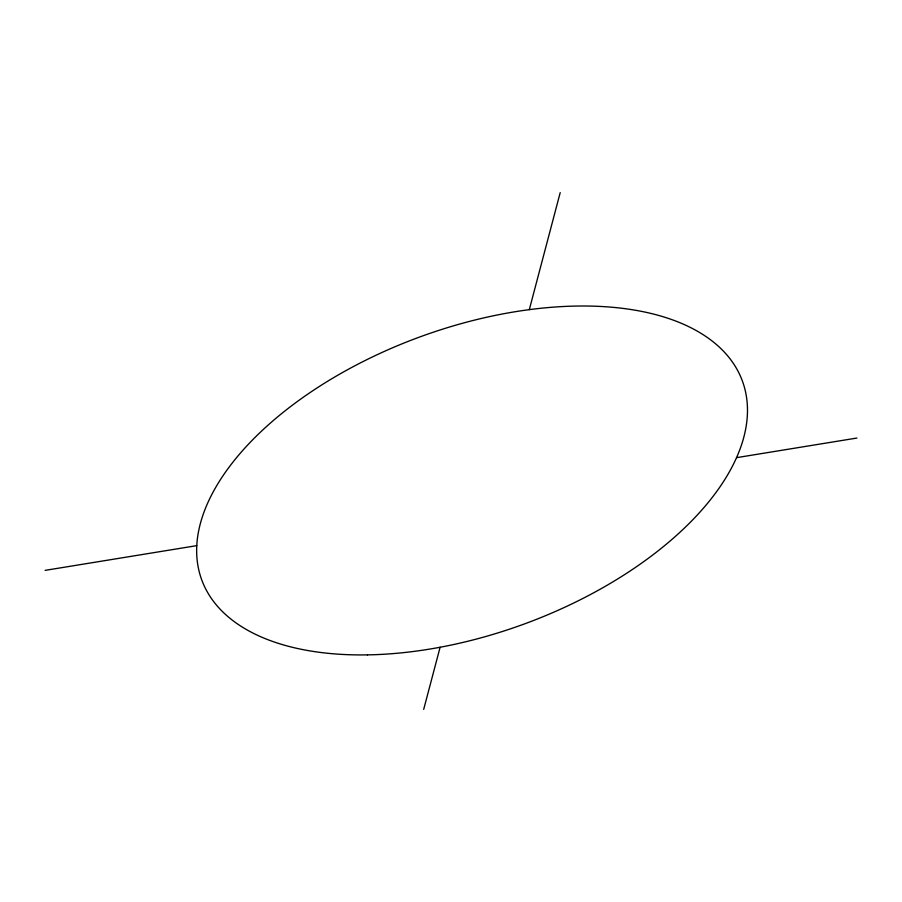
<?xml version="1.0" encoding="UTF-8"?>
<svg xmlns="http://www.w3.org/2000/svg" width="902" height="902" viewBox="0 0 902 902"><rect width="100%" height="100%" fill="white"/><g stroke="black" fill="none" stroke-linecap="round" stroke-linejoin="round"><path stroke-width="1.35" d="M423.692 709.378L440.108 647.253M529.305 309.645L560.21 192.622M45.1 570.368L196.771 545.642M736.528 457.664L856.9 438.045M367.475 654.875A288.042 152.731 -20.2 0 0 745.007 389.563A288.042 152.731 -20.2 0 0 303.692 396.959A288.042 152.731 -20.2 0 0 367.475 654.875"/></g></svg>
